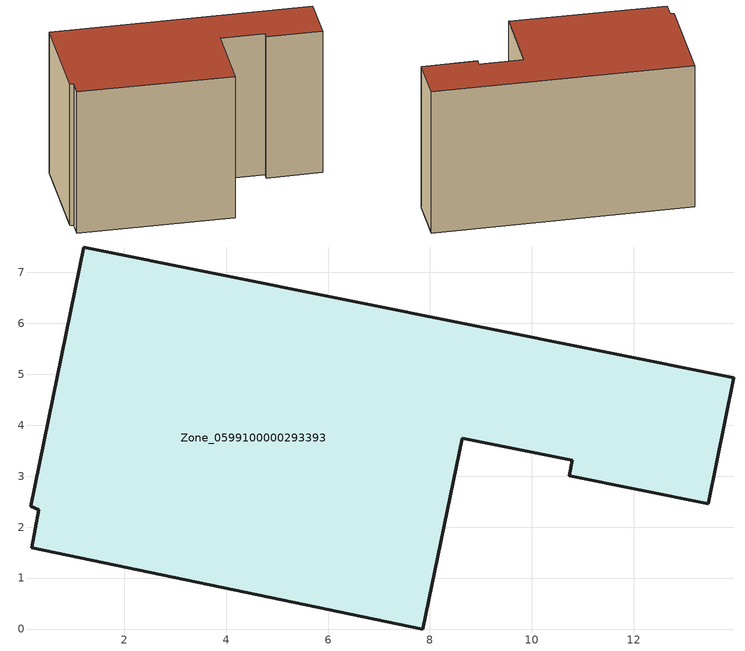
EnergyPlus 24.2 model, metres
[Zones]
Zone_0599100000293393
 floor ground (C_G): 13.97,4.93 13.47,2.46 10.74,3.01 10.8,3.31 8.63,3.75 7.86,0 0.18,1.59 0.32,2.35 0.16,2.41 1.2,7.5 z0
 wall outside (C_F): 13.47,2.46 13.97,4.93 1.2,7.5 0.16,2.41 0.32,2.35 0.18,1.59 7.86,0 8.63,3.75 10.8,3.31 10.74,3.01 13.47,2.46 z0:7.89
 roof outside (C_R): 0.32,2.35 0.18,1.59 7.86,0 8.63,3.75 10.8,3.31 10.74,3.01 13.47,2.46 13.97,4.93 1.2,7.5 0.16,2.41 z7.89
[BUILDING]
Pand.0599100000293393: North Axis=0; Terrain=City; Loads Convergence Tolerance Value=0.04; Temperature Convergence Tolerance Value=0.4; Solar Distribution=FullExterior; Maximum Number of Warmup Days=25; Minimum Number of Warmup Days=1
[Site:Location]
Rotterdam.The.Hague.AP_ZH_NLD Design_Conditions: Latitude=51.96; Longitude=4.45; Time Zone=1; Elevation=-4.5
[SITE:GROUNDTEMPERATURE:BUILDINGSURFACE]
18, 18, 18, 18, 18, 18, 18, 18, 18, 18, 18, 18
[MATERIAL] Thermal Absorptance=0.9; Solar Absorptance=0.7; Visible Absorptance=0.7
Name | Roughness | Thickness | Conductivity | Density | Specific Heat
G.TI.1975-1991 | MediumSmooth | 0.15 | 0.288461 | 540 | 1210
F.TI.1975-1991 | Rough | 0.3 | 0.230769 | 1920 | 840
R.TI.1975-1991 | MediumRough | 0.2 | 0.153846 | 1500 | 1000
[CONSTRUCTION]
C_G: G.TI.1975-1991
C_F: F.TI.1975-1991
C_R: R.TI.1975-1991
[ZONE]
Zone_0599100000293393: Type=1; Multiplier=1; Ceiling Height=Autocalculate; Volume=Autocalculate; Floor Area=autocalculate; Part of Total Floor Area=Yes
[ZONEINFILTRATION:DESIGNFLOWRATE]
Infil_Zone_0599100000293393: Zone or ZoneList or Space or SpaceList=Zone_0599100000293393; Schedule=AlwaysOn; Design Flow Rate Calculation Method=Flow/Area; Flow Rate per Floor Area=0.003; Constant Term Coefficient=1; Temperature Term Coefficient=0; Velocity Term Coefficient=0; Velocity Squared Term Coefficient=0
[HVACTEMPLATE:ZONE:IDEALLOADSAIRSYSTEM]
Zone_0599100000293393: Maximum Heating Supply Air Temperature=50; Minimum Cooling Supply Air Temperature=13; Maximum Heating Supply Air Humidity Ratio=0.0156; Minimum Cooling Supply Air Humidity Ratio=0.0077; Heating Limit=NoLimit; Cooling Limit=NoLimit; Dehumidification Control Type=ConstantSensibleHeatRatio; Cooling Sensible Heat Ratio=0.7; Dehumidification Setpoint=60; Humidification Control Type=None; Humidification Setpoint=30; Outdoor Air Method=None; Outdoor Air Flow Rate per Person=0.00944; Outdoor Air Flow Rate per Zone Floor Area=0; Outdoor Air Flow Rate per Zone=0; Demand Controlled Ventilation Type=None; Outdoor Air Economizer Type=NoEconomizer; Heat Recovery Type=None; Sensible Heat Recovery Effectiveness=0.7; Latent Heat Recovery Effectiveness=0.65
[ZONECONTROL:THERMOSTAT]
ThermostatControl_Zone_0599100000293393: Zone or ZoneList=Zone_0599100000293393; Control Type Schedule=DualSetpointControlType; Control 1=Thermostat_Zone_0599100000293393; Temperature Difference Between Cutout And Setpoint=0
[THERMOSTATSETPOINT:DUALSETPOINT]
Thermostat_Zone_0599100000293393: Heating Setpoint Temperature Schedule=HeatingSetpoint_Zone_0599100000293393; Cooling Setpoint Temperature Schedule=CoolingSetpoint_Zone_0599100000293393
[SCHEDULE:COMPACT]
HeatingSetpoint_Zone_0599100000293393: Through: 12/31, For: AllDays, Until: 24:00, 21
CoolingSetpoint_Zone_0599100000293393: Through: 12/31, For: AllDays, Until: 24:00, 24
DualSetpointControlType: Through: 12/31, For: AllDays, Until: 24:00, 4
AlwaysOn: Through: 12/31, For: AllDays, Until: 24:00, 1
